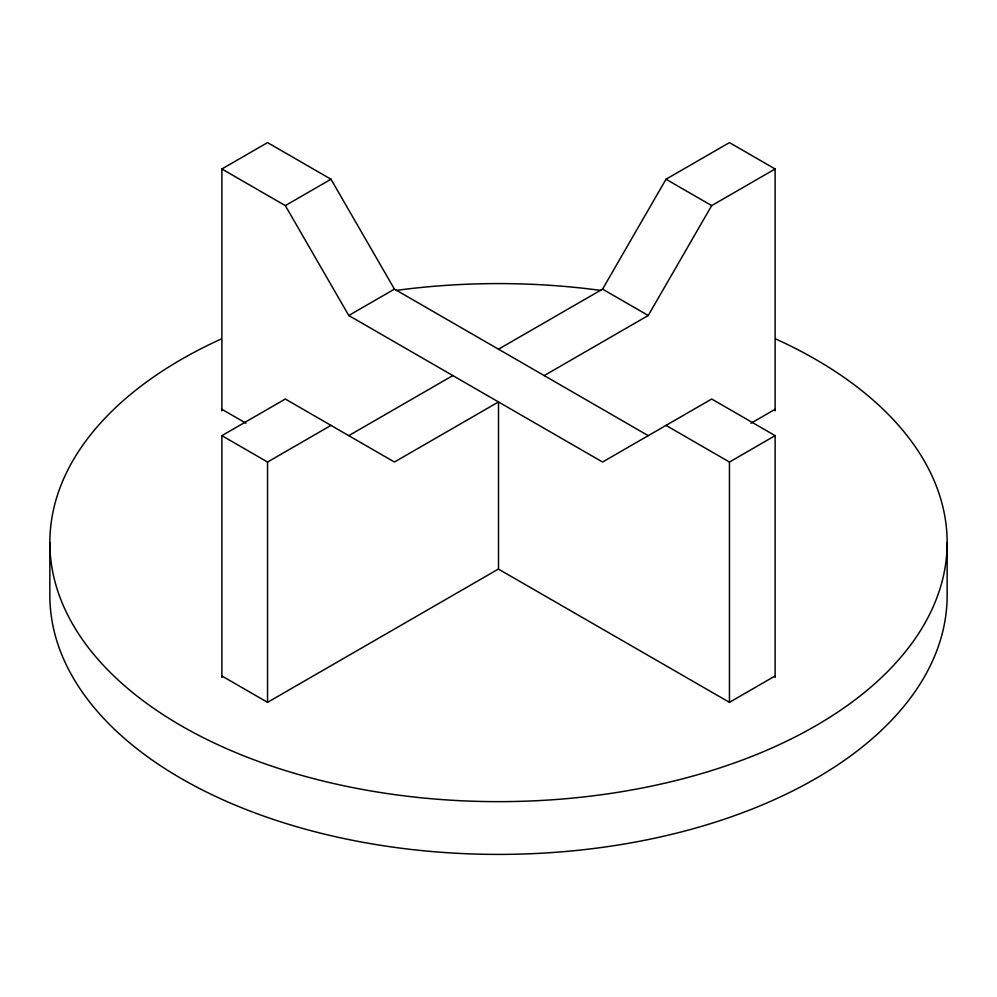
<?xml version="1.0" encoding="UTF-8"?>
<svg xmlns="http://www.w3.org/2000/svg" width="997" height="997" viewBox="0 0 997 997"><rect width="100%" height="100%" fill="white"/><g stroke="black" fill="none" stroke-linecap="round" stroke-linejoin="round"><path stroke-width="1.5" d="M498.5 349.199L602.562 289.13L666.008 179.236L729.455 142.596L775.13 168.979L775.13 410.864M544.188 375.582L648.237 315.501L711.684 205.606L775.13 168.979M221.87 410.864L221.87 168.979L267.545 142.596L330.992 179.236L394.438 289.13L648.237 435.652M221.87 168.979L285.316 205.606L330.992 179.236M285.316 205.606L348.763 315.501L394.438 289.13M221.87 677.549L221.87 435.652L285.316 399.024L394.438 462.035L498.5 401.953L498.5 569.125L729.455 702.337L775.13 675.966M221.87 435.652L267.545 462.035L330.992 425.395M348.763 435.652L452.812 375.582M498.5 569L267.545 702.337L221.87 675.966M750.965 423.239L775.13 409.281M666.008 425.395L729.455 462.035L775.13 435.652L775.13 677.549M666.008 179.236L711.684 205.606M602.562 289.13L648.237 315.501M775.13 435.652L711.684 399.024L602.562 462.035L348.763 315.501M221.87 409.281L246.035 423.239M947.15 542.617L947.15 595.371A448.65 259.021 0 0 1 498.5 854.404A448.65 259.021 0 0 1 49.85 595.371L49.85 542.617M729.455 462.035L729.455 702.374M267.545 462.035L267.545 702.374M775.865 339.03A448.65 259.021 0 0 1 828.071 718.376A448.65 259.021 0 0 1 168.929 718.376A448.65 259.021 0 0 1 221.135 339.03M395.946 290.451A448.65 259.021 0 0 1 601.054 290.451"/></g></svg>
